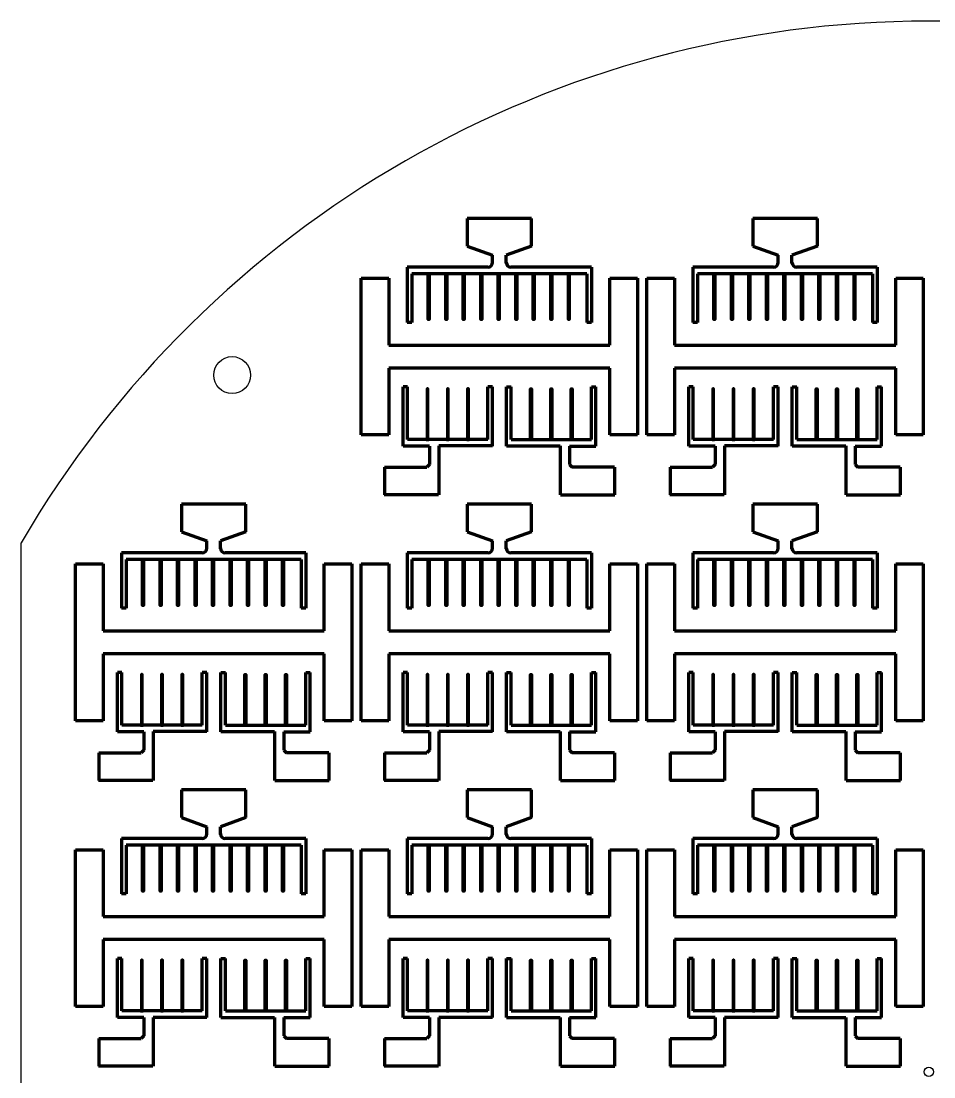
# Model space of a CAD drawing. Header units: millimetres. Extents: x 2372 to 2569, y 1689 to 1917.
# Drawn here: x 2372.4 to 2471.5, y 1802.7 to 1917.3 of the extents above; entities that cross this region are included whole.
import ezdxf

# ---------------------------------------------------------------- set-up
doc = ezdxf.new("R2010")
doc.units = ezdxf.units.MM
doc.layers.add('mask_hole', color=100, linetype='Continuous')
doc.layers.add('mask_outline', color=10, linetype='Continuous')
doc.layers.add('mask_stencil', color=30, linetype='Continuous', lineweight=70)

# ---------------------------------------------------------------- blocks, each defined once
blk = doc.blocks.new('*U339')
at = {"layer": 'mask_stencil'}
blk.add_lwpolyline([(-0.13, -2.85), (0.13, -2.85), (0.05, -2.76), (0.05, 2.65), (-0.05, 2.65), (-0.05, -2.76), (-0.13, -2.85)], dxfattribs=at)
blk = doc.blocks.new('*U340')
at = {"layer": 'mask_stencil', "color": 0, "linetype": 'ByBlock', "lineweight": -2, "transparency": 16777216}
for p in [(0, 0), (2.2, 0), (4.4, 0)]:
    blk.add_blockref('*U339', p, dxfattribs=at)
blk = doc.blocks.new('*U337')
at = {"layer": 'mask_stencil'}
blk.add_lwpolyline([(-0.13, -2.85), (0.13, -2.85), (0.05, -2.76), (0.05, 2.15), (-0.05, 2.15), (-0.05, -2.76), (-0.13, -2.85)], dxfattribs=at)
blk = doc.blocks.new('*U338')
at = {"layer": 'mask_stencil', "color": 0, "linetype": 'ByBlock', "lineweight": -2, "transparency": 16777216}
for p in [(0, 0), (1.9, 0), (3.8, 0), (5.7, 0), (7.6, 0), (9.5, 0), (11.4, 0), (13.3, 0), (15.2, 0)]:
    blk.add_blockref('*U337', p, dxfattribs=at)
blk = doc.blocks.new('*U334')
at = {"layer": 'mask_stencil'}
blk.add_lwpolyline([(-0.13, -2.85), (0.13, -2.85), (0.05, -2.76), (0.05, 2.65), (-0.05, 2.65), (-0.05, -2.76), (-0.13, -2.85)], dxfattribs=at)
blk = doc.blocks.new('*U336')
at = {"layer": 'mask_stencil', "color": 0, "linetype": 'ByBlock', "lineweight": -2, "transparency": 16777216}
for p in [(0, 0), (2.2, 0), (4.4, 0)]:
    blk.add_blockref('*U334', p, dxfattribs=at)
blk = doc.blocks.new('*U346')
at = {"layer": 'mask_stencil'}
blk.add_lwpolyline([(-0.13, -2.85), (0.13, -2.85), (0.05, -2.76), (0.05, 2.65), (-0.05, 2.65), (-0.05, -2.76), (-0.13, -2.85)], dxfattribs=at)
blk = doc.blocks.new('*U347')
at = {"layer": 'mask_stencil', "color": 0, "linetype": 'ByBlock', "lineweight": -2, "transparency": 16777216}
for p in [(0, 0), (2.2, 0), (4.4, 0)]:
    blk.add_blockref('*U346', p, dxfattribs=at)
blk = doc.blocks.new('*U344')
at = {"layer": 'mask_stencil'}
blk.add_lwpolyline([(-0.13, -2.85), (0.13, -2.85), (0.05, -2.76), (0.05, 2.15), (-0.05, 2.15), (-0.05, -2.76), (-0.13, -2.85)], dxfattribs=at)
blk = doc.blocks.new('*U345')
at = {"layer": 'mask_stencil', "color": 0, "linetype": 'ByBlock', "lineweight": -2, "transparency": 16777216}
for p in [(0, 0), (1.9, 0), (3.8, 0), (5.7, 0), (7.6, 0), (9.5, 0), (11.4, 0), (13.3, 0), (15.2, 0)]:
    blk.add_blockref('*U344', p, dxfattribs=at)
blk = doc.blocks.new('*U341')
at = {"layer": 'mask_stencil'}
blk.add_lwpolyline([(-0.13, -2.85), (0.13, -2.85), (0.05, -2.76), (0.05, 2.65), (-0.05, 2.65), (-0.05, -2.76), (-0.13, -2.85)], dxfattribs=at)
blk = doc.blocks.new('*U343')
at = {"layer": 'mask_stencil', "color": 0, "linetype": 'ByBlock', "lineweight": -2, "transparency": 16777216}
for p in [(0, 0), (2.2, 0), (4.4, 0)]:
    blk.add_blockref('*U341', p, dxfattribs=at)
blk = doc.blocks.new('*U353')
at = {"layer": 'mask_stencil'}
blk.add_lwpolyline([(-0.13, -2.85), (0.13, -2.85), (0.05, -2.76), (0.05, 2.65), (-0.05, 2.65), (-0.05, -2.76), (-0.13, -2.85)], dxfattribs=at)
blk = doc.blocks.new('*U354')
at = {"layer": 'mask_stencil', "color": 0, "linetype": 'ByBlock', "lineweight": -2, "transparency": 16777216}
for p in [(0, 0), (2.2, 0), (4.4, 0)]:
    blk.add_blockref('*U353', p, dxfattribs=at)
blk = doc.blocks.new('*U351')
at = {"layer": 'mask_stencil'}
blk.add_lwpolyline([(-0.13, -2.85), (0.13, -2.85), (0.05, -2.76), (0.05, 2.15), (-0.05, 2.15), (-0.05, -2.76), (-0.13, -2.85)], dxfattribs=at)
blk = doc.blocks.new('*U352')
at = {"layer": 'mask_stencil', "color": 0, "linetype": 'ByBlock', "lineweight": -2, "transparency": 16777216}
for p in [(0, 0), (1.9, 0), (3.8, 0), (5.7, 0), (7.6, 0), (9.5, 0), (11.4, 0), (13.3, 0), (15.2, 0)]:
    blk.add_blockref('*U351', p, dxfattribs=at)
blk = doc.blocks.new('*U348')
at = {"layer": 'mask_stencil'}
blk.add_lwpolyline([(-0.13, -2.85), (0.13, -2.85), (0.05, -2.76), (0.05, 2.65), (-0.05, 2.65), (-0.05, -2.76), (-0.13, -2.85)], dxfattribs=at)
blk = doc.blocks.new('*U350')
at = {"layer": 'mask_stencil', "color": 0, "linetype": 'ByBlock', "lineweight": -2, "transparency": 16777216}
for p in [(0, 0), (2.2, 0), (4.4, 0)]:
    blk.add_blockref('*U348', p, dxfattribs=at)
blk = doc.blocks.new('*U360')
at = {"layer": 'mask_stencil'}
blk.add_lwpolyline([(-0.13, -2.85), (0.13, -2.85), (0.05, -2.76), (0.05, 2.65), (-0.05, 2.65), (-0.05, -2.76), (-0.13, -2.85)], dxfattribs=at)
blk = doc.blocks.new('*U361')
at = {"layer": 'mask_stencil', "color": 0, "linetype": 'ByBlock', "lineweight": -2, "transparency": 16777216}
for p in [(0, 0), (2.2, 0), (4.4, 0)]:
    blk.add_blockref('*U360', p, dxfattribs=at)
blk = doc.blocks.new('*U358')
at = {"layer": 'mask_stencil'}
blk.add_lwpolyline([(-0.13, -2.85), (0.13, -2.85), (0.05, -2.76), (0.05, 2.15), (-0.05, 2.15), (-0.05, -2.76), (-0.13, -2.85)], dxfattribs=at)
blk = doc.blocks.new('*U359')
at = {"layer": 'mask_stencil', "color": 0, "linetype": 'ByBlock', "lineweight": -2, "transparency": 16777216}
for p in [(0, 0), (1.9, 0), (3.8, 0), (5.7, 0), (7.6, 0), (9.5, 0), (11.4, 0), (13.3, 0), (15.2, 0)]:
    blk.add_blockref('*U358', p, dxfattribs=at)
blk = doc.blocks.new('*U355')
at = {"layer": 'mask_stencil'}
blk.add_lwpolyline([(-0.13, -2.85), (0.13, -2.85), (0.05, -2.76), (0.05, 2.65), (-0.05, 2.65), (-0.05, -2.76), (-0.13, -2.85)], dxfattribs=at)
blk = doc.blocks.new('*U357')
at = {"layer": 'mask_stencil', "color": 0, "linetype": 'ByBlock', "lineweight": -2, "transparency": 16777216}
for p in [(0, 0), (2.2, 0), (4.4, 0)]:
    blk.add_blockref('*U355', p, dxfattribs=at)
blk = doc.blocks.new('*U367')
at = {"layer": 'mask_stencil'}
blk.add_lwpolyline([(-0.13, -2.85), (0.13, -2.85), (0.05, -2.76), (0.05, 2.65), (-0.05, 2.65), (-0.05, -2.76), (-0.13, -2.85)], dxfattribs=at)
blk = doc.blocks.new('*U368')
at = {"layer": 'mask_stencil', "color": 0, "linetype": 'ByBlock', "lineweight": -2, "transparency": 16777216}
for p in [(0, 0), (2.2, 0), (4.4, 0)]:
    blk.add_blockref('*U367', p, dxfattribs=at)
blk = doc.blocks.new('*U365')
at = {"layer": 'mask_stencil'}
blk.add_lwpolyline([(-0.13, -2.85), (0.13, -2.85), (0.05, -2.76), (0.05, 2.15), (-0.05, 2.15), (-0.05, -2.76), (-0.13, -2.85)], dxfattribs=at)
blk = doc.blocks.new('*U366')
at = {"layer": 'mask_stencil', "color": 0, "linetype": 'ByBlock', "lineweight": -2, "transparency": 16777216}
for p in [(0, 0), (1.9, 0), (3.8, 0), (5.7, 0), (7.6, 0), (9.5, 0), (11.4, 0), (13.3, 0), (15.2, 0)]:
    blk.add_blockref('*U365', p, dxfattribs=at)
blk = doc.blocks.new('*U362')
at = {"layer": 'mask_stencil'}
blk.add_lwpolyline([(-0.13, -2.85), (0.13, -2.85), (0.05, -2.76), (0.05, 2.65), (-0.05, 2.65), (-0.05, -2.76), (-0.13, -2.85)], dxfattribs=at)
blk = doc.blocks.new('*U364')
at = {"layer": 'mask_stencil', "color": 0, "linetype": 'ByBlock', "lineweight": -2, "transparency": 16777216}
for p in [(0, 0), (2.2, 0), (4.4, 0)]:
    blk.add_blockref('*U362', p, dxfattribs=at)
blk = doc.blocks.new('*U374')
at = {"layer": 'mask_stencil'}
blk.add_lwpolyline([(-0.13, -2.85), (0.13, -2.85), (0.05, -2.76), (0.05, 2.65), (-0.05, 2.65), (-0.05, -2.76), (-0.13, -2.85)], dxfattribs=at)
blk = doc.blocks.new('*U375')
at = {"layer": 'mask_stencil', "color": 0, "linetype": 'ByBlock', "lineweight": -2, "transparency": 16777216}
for p in [(0, 0), (2.2, 0), (4.4, 0)]:
    blk.add_blockref('*U374', p, dxfattribs=at)
blk = doc.blocks.new('*U372')
at = {"layer": 'mask_stencil'}
blk.add_lwpolyline([(-0.13, -2.85), (0.13, -2.85), (0.05, -2.76), (0.05, 2.15), (-0.05, 2.15), (-0.05, -2.76), (-0.13, -2.85)], dxfattribs=at)
blk = doc.blocks.new('*U373')
at = {"layer": 'mask_stencil', "color": 0, "linetype": 'ByBlock', "lineweight": -2, "transparency": 16777216}
for p in [(0, 0), (1.9, 0), (3.8, 0), (5.7, 0), (7.6, 0), (9.5, 0), (11.4, 0), (13.3, 0), (15.2, 0)]:
    blk.add_blockref('*U372', p, dxfattribs=at)
blk = doc.blocks.new('*U369')
at = {"layer": 'mask_stencil'}
blk.add_lwpolyline([(-0.13, -2.85), (0.13, -2.85), (0.05, -2.76), (0.05, 2.65), (-0.05, 2.65), (-0.05, -2.76), (-0.13, -2.85)], dxfattribs=at)
blk = doc.blocks.new('*U371')
at = {"layer": 'mask_stencil', "color": 0, "linetype": 'ByBlock', "lineweight": -2, "transparency": 16777216}
for p in [(0, 0), (2.2, 0), (4.4, 0)]:
    blk.add_blockref('*U369', p, dxfattribs=at)
blk = doc.blocks.new('*U388')
at = {"layer": 'mask_stencil'}
blk.add_lwpolyline([(-0.13, -2.85), (0.13, -2.85), (0.05, -2.76), (0.05, 2.65), (-0.05, 2.65), (-0.05, -2.76), (-0.13, -2.85)], dxfattribs=at)
blk = doc.blocks.new('*U389')
at = {"layer": 'mask_stencil', "color": 0, "linetype": 'ByBlock', "lineweight": -2, "transparency": 16777216}
for p in [(0, 0), (2.2, 0), (4.4, 0)]:
    blk.add_blockref('*U388', p, dxfattribs=at)
blk = doc.blocks.new('*U386')
at = {"layer": 'mask_stencil'}
blk.add_lwpolyline([(-0.13, -2.85), (0.13, -2.85), (0.05, -2.76), (0.05, 2.15), (-0.05, 2.15), (-0.05, -2.76), (-0.13, -2.85)], dxfattribs=at)
blk = doc.blocks.new('*U387')
at = {"layer": 'mask_stencil', "color": 0, "linetype": 'ByBlock', "lineweight": -2, "transparency": 16777216}
for p in [(0, 0), (1.9, 0), (3.8, 0), (5.7, 0), (7.6, 0), (9.5, 0), (11.4, 0), (13.3, 0), (15.2, 0)]:
    blk.add_blockref('*U386', p, dxfattribs=at)
blk = doc.blocks.new('*U383')
at = {"layer": 'mask_stencil'}
blk.add_lwpolyline([(-0.13, -2.85), (0.13, -2.85), (0.05, -2.76), (0.05, 2.65), (-0.05, 2.65), (-0.05, -2.76), (-0.13, -2.85)], dxfattribs=at)
blk = doc.blocks.new('*U385')
at = {"layer": 'mask_stencil', "color": 0, "linetype": 'ByBlock', "lineweight": -2, "transparency": 16777216}
for p in [(0, 0), (2.2, 0), (4.4, 0)]:
    blk.add_blockref('*U383', p, dxfattribs=at)
blk = doc.blocks.new('*U395')
at = {"layer": 'mask_stencil'}
blk.add_lwpolyline([(-0.13, -2.85), (0.13, -2.85), (0.05, -2.76), (0.05, 2.65), (-0.05, 2.65), (-0.05, -2.76), (-0.13, -2.85)], dxfattribs=at)
blk = doc.blocks.new('*U396')
at = {"layer": 'mask_stencil', "color": 0, "linetype": 'ByBlock', "lineweight": -2, "transparency": 16777216}
for p in [(0, 0), (2.2, 0), (4.4, 0)]:
    blk.add_blockref('*U395', p, dxfattribs=at)
blk = doc.blocks.new('*U393')
at = {"layer": 'mask_stencil'}
blk.add_lwpolyline([(-0.13, -2.85), (0.13, -2.85), (0.05, -2.76), (0.05, 2.15), (-0.05, 2.15), (-0.05, -2.76), (-0.13, -2.85)], dxfattribs=at)
blk = doc.blocks.new('*U394')
at = {"layer": 'mask_stencil', "color": 0, "linetype": 'ByBlock', "lineweight": -2, "transparency": 16777216}
for p in [(0, 0), (1.9, 0), (3.8, 0), (5.7, 0), (7.6, 0), (9.5, 0), (11.4, 0), (13.3, 0), (15.2, 0)]:
    blk.add_blockref('*U393', p, dxfattribs=at)
blk = doc.blocks.new('*U390')
at = {"layer": 'mask_stencil'}
blk.add_lwpolyline([(-0.13, -2.85), (0.13, -2.85), (0.05, -2.76), (0.05, 2.65), (-0.05, 2.65), (-0.05, -2.76), (-0.13, -2.85)], dxfattribs=at)
blk = doc.blocks.new('*U392')
at = {"layer": 'mask_stencil', "color": 0, "linetype": 'ByBlock', "lineweight": -2, "transparency": 16777216}
for p in [(0, 0), (2.2, 0), (4.4, 0)]:
    blk.add_blockref('*U390', p, dxfattribs=at)

msp = doc.modelspace()

# ---------------------------------------------------------------- linework, layer by layer
at = {"layer": 'mask_hole'}
for centre, radius in [((2395.34, 1878.88), 2), ((2470.94, 1803.28), 0.5)]:
    msp.add_circle(centre, radius, dxfattribs=at)
at = {"layer": 'mask_outline'}
msp.add_line((2372.44, 1745.88), (2372.44, 1860.68), dxfattribs=at)
msp.add_arc((2470.94, 1803.28), 114, 30.2232, 149.7686, dxfattribs=at)
at = {"layer": 'mask_stencil'}
for p, q in [((2427.84, 1895.88), (2420.84, 1895.88)), ((2420.84, 1895.88), (2420.84, 1892.88)), ((2427.84, 1892.88), (2427.84, 1895.88)), ((2458.84, 1895.88), (2451.84, 1895.88)), ((2451.84, 1895.88), (2451.84, 1892.88)), ((2458.84, 1892.88), (2458.84, 1895.88)), ((2420.84, 1892.88), (2423.59, 1891.88)), ((2427.84, 1892.88), (2425.09, 1891.88)), ((2451.84, 1892.88), (2454.59, 1891.88)), ((2458.84, 1892.88), (2456.09, 1891.88)), ((2423.59, 1891.04), (2423.59, 1891.88)), ((2425.09, 1891.03), (2425.09, 1891.88)), ((2454.59, 1891.04), (2454.59, 1891.88)), ((2456.09, 1891.03), (2456.09, 1891.88)), ((2423.09, 1890.59), (2414.34, 1890.59)), ((2414.34, 1890.59), (2414.34, 1884.59)), ((2434.34, 1890.59), (2425.59, 1890.59)), ((2434.34, 1890.59), (2434.34, 1884.58)), ((2454.09, 1890.59), (2445.34, 1890.59)), ((2445.34, 1890.59), (2445.34, 1884.59)), ((2465.34, 1890.59), (2456.59, 1890.59)), ((2465.34, 1890.59), (2465.34, 1884.58)), ((2409.34, 1889.38), (2412.34, 1889.38)), ((2409.34, 1872.38), (2409.34, 1889.38)), ((2412.34, 1889.38), (2412.34, 1882.13)), ((2433.83, 1889.88), (2414.83, 1889.88)), ((2414.83, 1889.88), (2414.83, 1884.59)), ((2433.83, 1889.88), (2433.82, 1884.59)), ((2436.34, 1882.13), (2436.34, 1889.38)), ((2436.34, 1889.38), (2439.34, 1889.38)), ((2439.34, 1889.38), (2439.34, 1872.38)), ((2440.34, 1889.38), (2443.34, 1889.38)), ((2440.34, 1872.38), (2440.34, 1889.38)), ((2443.34, 1889.38), (2443.34, 1882.13)), ((2464.83, 1889.88), (2445.83, 1889.88)), ((2445.83, 1889.88), (2445.83, 1884.59)), ((2464.83, 1889.88), (2464.82, 1884.59)), ((2467.34, 1882.13), (2467.34, 1889.38)), ((2467.34, 1889.38), (2470.34, 1889.38)), ((2470.34, 1889.38), (2470.34, 1872.38)), ((2414.83, 1884.59), (2414.34, 1884.59)), ((2434.34, 1884.58), (2433.82, 1884.58)), ((2445.83, 1884.59), (2445.34, 1884.59)), ((2465.34, 1884.58), (2464.82, 1884.58)), ((2412.34, 1882.13), (2436.34, 1882.13)), ((2443.34, 1882.13), (2467.34, 1882.13)), ((2436.34, 1879.63), (2412.34, 1879.63)), ((2412.34, 1879.63), (2412.34, 1872.38)), ((2436.34, 1872.38), (2436.34, 1879.63)), ((2467.34, 1879.63), (2443.34, 1879.63)), ((2443.34, 1879.63), (2443.34, 1872.38)), ((2467.34, 1872.38), (2467.34, 1879.63)), ((2413.89, 1871.18), (2413.89, 1877.59)), ((2414.38, 1877.59), (2413.89, 1877.59)), ((2414.38, 1871.89), (2414.38, 1877.59)), ((2423.08, 1871.89), (2423.08, 1877.59)), ((2423.58, 1877.59), (2423.08, 1877.59)), ((2423.58, 1871.18), (2423.58, 1877.59)), ((2425.12, 1871.18), (2425.12, 1877.59)), ((2425.12, 1877.59), (2425.62, 1877.59)), ((2425.62, 1871.89), (2425.62, 1877.59)), ((2434.32, 1871.89), (2434.32, 1877.59)), ((2434.32, 1877.59), (2434.81, 1877.59)), ((2434.81, 1871.18), (2434.81, 1877.59)), ((2444.89, 1871.18), (2444.89, 1877.59)), ((2445.38, 1877.59), (2444.89, 1877.59)), ((2445.38, 1871.89), (2445.38, 1877.59)), ((2454.08, 1871.89), (2454.08, 1877.59)), ((2454.58, 1877.59), (2454.08, 1877.59)), ((2454.58, 1871.18), (2454.58, 1877.59)), ((2456.12, 1871.18), (2456.12, 1877.59)), ((2456.12, 1877.59), (2456.62, 1877.59)), ((2456.62, 1871.89), (2456.62, 1877.59)), ((2465.32, 1871.89), (2465.32, 1877.59)), ((2465.32, 1877.59), (2465.81, 1877.59)), ((2465.81, 1871.18), (2465.81, 1877.59)), ((2412.34, 1872.38), (2409.34, 1872.38)), ((2423.08, 1871.89), (2414.38, 1871.89)), ((2425.62, 1871.89), (2434.33, 1871.89)), ((2439.34, 1872.38), (2436.34, 1872.38)), ((2443.34, 1872.38), (2440.34, 1872.38)), ((2454.08, 1871.89), (2445.38, 1871.89)), ((2456.62, 1871.89), (2465.33, 1871.89)), ((2470.34, 1872.38), (2467.34, 1872.38)), ((2416.77, 1871.18), (2413.89, 1871.18)), ((2416.77, 1871.18), (2416.77, 1869.19)), ((2417.77, 1871.19), (2417.77, 1865.88)), ((2423.58, 1871.19), (2417.77, 1871.19)), ((2425.12, 1871.19), (2430.94, 1871.19)), ((2430.94, 1871.19), (2430.94, 1865.88)), ((2431.94, 1871.18), (2431.94, 1869.19)), ((2431.94, 1871.18), (2434.81, 1871.18)), ((2447.77, 1871.18), (2444.89, 1871.18)), ((2447.77, 1871.18), (2447.77, 1869.19)), ((2448.77, 1871.19), (2448.77, 1865.88)), ((2454.58, 1871.19), (2448.77, 1871.19)), ((2456.12, 1871.19), (2461.94, 1871.19)), ((2461.94, 1871.19), (2461.94, 1865.88)), ((2462.94, 1871.18), (2462.94, 1869.19)), ((2462.94, 1871.18), (2465.81, 1871.18)), ((2411.87, 1868.88), (2411.87, 1865.88)), ((2411.87, 1868.88), (2416.48, 1868.88)), ((2416.77, 1869.19), (2416.48, 1868.88)), ((2431.94, 1869.19), (2432.23, 1868.88)), ((2436.84, 1868.88), (2432.23, 1868.88)), ((2436.84, 1868.88), (2436.84, 1865.88)), ((2442.87, 1868.88), (2442.87, 1865.88)), ((2442.87, 1868.88), (2447.48, 1868.88)), ((2447.77, 1869.19), (2447.48, 1868.88)), ((2462.94, 1869.19), (2463.23, 1868.88)), ((2467.84, 1868.88), (2463.23, 1868.88)), ((2467.84, 1868.88), (2467.84, 1865.88)), ((2396.84, 1864.88), (2389.84, 1864.88)), ((2389.84, 1864.88), (2389.84, 1861.88)), ((2396.84, 1861.88), (2396.84, 1864.88)), ((2417.74, 1865.88), (2411.84, 1865.88)), ((2427.84, 1864.88), (2420.84, 1864.88)), ((2420.84, 1864.88), (2420.84, 1861.88)), ((2427.84, 1861.88), (2427.84, 1864.88)), ((2430.97, 1865.88), (2436.87, 1865.88)), ((2448.74, 1865.88), (2442.84, 1865.88)), ((2458.84, 1864.88), (2451.84, 1864.88)), ((2451.84, 1864.88), (2451.84, 1861.88)), ((2458.84, 1861.88), (2458.84, 1864.88)), ((2461.97, 1865.88), (2467.87, 1865.88)), ((2389.84, 1861.88), (2392.59, 1860.88)), ((2396.84, 1861.88), (2394.09, 1860.88)), ((2420.84, 1861.88), (2423.59, 1860.88)), ((2427.84, 1861.88), (2425.09, 1860.88)), ((2451.84, 1861.88), (2454.59, 1860.88)), ((2458.84, 1861.88), (2456.09, 1860.88)), ((2392.59, 1860.04), (2392.59, 1860.88)), ((2394.09, 1860.03), (2394.09, 1860.88)), ((2423.59, 1860.04), (2423.59, 1860.88)), ((2425.09, 1860.03), (2425.09, 1860.88)), ((2454.59, 1860.04), (2454.59, 1860.88)), ((2456.09, 1860.03), (2456.09, 1860.88)), ((2392.09, 1859.59), (2383.34, 1859.59)), ((2383.34, 1859.59), (2383.34, 1853.59)), ((2403.34, 1859.59), (2394.59, 1859.59)), ((2403.34, 1859.59), (2403.34, 1853.58)), ((2423.09, 1859.59), (2414.34, 1859.59)), ((2414.34, 1859.59), (2414.34, 1853.59)), ((2434.34, 1859.59), (2425.59, 1859.59)), ((2434.34, 1859.59), (2434.34, 1853.58)), ((2454.09, 1859.59), (2445.34, 1859.59)), ((2445.34, 1859.59), (2445.34, 1853.59)), ((2465.34, 1859.59), (2456.59, 1859.59)), ((2465.34, 1859.59), (2465.34, 1853.58)), ((2378.34, 1858.38), (2381.34, 1858.38)), ((2378.34, 1841.38), (2378.34, 1858.38)), ((2381.34, 1858.38), (2381.34, 1851.13)), ((2402.83, 1858.88), (2383.83, 1858.88)), ((2383.83, 1858.88), (2383.83, 1853.59)), ((2402.83, 1858.88), (2402.82, 1853.59)), ((2405.34, 1851.13), (2405.34, 1858.38)), ((2405.34, 1858.38), (2408.34, 1858.38)), ((2408.34, 1858.38), (2408.34, 1841.38)), ((2409.34, 1858.38), (2412.34, 1858.38)), ((2409.34, 1841.38), (2409.34, 1858.38)), ((2412.34, 1858.38), (2412.34, 1851.13)), ((2433.83, 1858.88), (2414.83, 1858.88)), ((2414.83, 1858.88), (2414.83, 1853.59)), ((2433.83, 1858.88), (2433.82, 1853.59)), ((2436.34, 1851.13), (2436.34, 1858.38)), ((2436.34, 1858.38), (2439.34, 1858.38)), ((2439.34, 1858.38), (2439.34, 1841.38)), ((2440.34, 1858.38), (2443.34, 1858.38)), ((2440.34, 1841.38), (2440.34, 1858.38)), ((2443.34, 1858.38), (2443.34, 1851.13)), ((2464.83, 1858.88), (2445.83, 1858.88)), ((2445.83, 1858.88), (2445.83, 1853.59)), ((2464.83, 1858.88), (2464.82, 1853.59)), ((2467.34, 1851.13), (2467.34, 1858.38)), ((2467.34, 1858.38), (2470.34, 1858.38)), ((2470.34, 1858.38), (2470.34, 1841.38)), ((2383.83, 1853.59), (2383.34, 1853.59)), ((2403.34, 1853.58), (2402.82, 1853.58)), ((2414.83, 1853.59), (2414.34, 1853.59)), ((2434.34, 1853.58), (2433.82, 1853.58)), ((2445.83, 1853.59), (2445.34, 1853.59)), ((2465.34, 1853.58), (2464.82, 1853.58)), ((2381.34, 1851.13), (2405.34, 1851.13)), ((2412.34, 1851.13), (2436.34, 1851.13)), ((2443.34, 1851.13), (2467.34, 1851.13)), ((2405.34, 1848.63), (2381.34, 1848.63)), ((2381.34, 1848.63), (2381.34, 1841.38)), ((2405.34, 1841.38), (2405.34, 1848.63)), ((2436.34, 1848.63), (2412.34, 1848.63)), ((2412.34, 1848.63), (2412.34, 1841.38)), ((2436.34, 1841.38), (2436.34, 1848.63)), ((2467.34, 1848.63), (2443.34, 1848.63)), ((2443.34, 1848.63), (2443.34, 1841.38)), ((2467.34, 1841.38), (2467.34, 1848.63)), ((2382.89, 1840.18), (2382.89, 1846.59)), ((2383.38, 1846.59), (2382.89, 1846.59)), ((2383.38, 1840.89), (2383.38, 1846.59)), ((2392.08, 1840.89), (2392.08, 1846.59)), ((2392.58, 1846.59), (2392.08, 1846.59)), ((2392.58, 1840.18), (2392.58, 1846.59)), ((2394.12, 1840.18), (2394.12, 1846.59)), ((2394.12, 1846.59), (2394.62, 1846.59)), ((2394.62, 1840.89), (2394.62, 1846.59)), ((2403.32, 1840.89), (2403.32, 1846.59)), ((2403.32, 1846.59), (2403.81, 1846.59)), ((2403.81, 1840.18), (2403.81, 1846.59)), ((2413.89, 1840.18), (2413.89, 1846.59)), ((2414.38, 1846.59), (2413.89, 1846.59)), ((2414.38, 1840.89), (2414.38, 1846.59)), ((2423.08, 1840.89), (2423.08, 1846.59)), ((2423.58, 1846.59), (2423.08, 1846.59)), ((2423.58, 1840.18), (2423.58, 1846.59)), ((2425.12, 1840.18), (2425.12, 1846.59)), ((2425.12, 1846.59), (2425.62, 1846.59)), ((2425.62, 1840.89), (2425.62, 1846.59)), ((2434.32, 1840.89), (2434.32, 1846.59)), ((2434.32, 1846.59), (2434.81, 1846.59)), ((2434.81, 1840.18), (2434.81, 1846.59)), ((2444.89, 1840.18), (2444.89, 1846.59)), ((2445.38, 1846.59), (2444.89, 1846.59)), ((2445.38, 1840.89), (2445.38, 1846.59)), ((2454.08, 1840.89), (2454.08, 1846.59)), ((2454.58, 1846.59), (2454.08, 1846.59)), ((2454.58, 1840.18), (2454.58, 1846.59)), ((2456.12, 1840.18), (2456.12, 1846.59)), ((2456.12, 1846.59), (2456.62, 1846.59)), ((2456.62, 1840.89), (2456.62, 1846.59)), ((2465.32, 1840.89), (2465.32, 1846.59)), ((2465.32, 1846.59), (2465.81, 1846.59)), ((2465.81, 1840.18), (2465.81, 1846.59)), ((2381.34, 1841.38), (2378.34, 1841.38)), ((2392.08, 1840.89), (2383.38, 1840.89)), ((2394.62, 1840.89), (2403.33, 1840.89)), ((2408.34, 1841.38), (2405.34, 1841.38)), ((2412.34, 1841.38), (2409.34, 1841.38)), ((2423.08, 1840.89), (2414.38, 1840.89)), ((2425.62, 1840.89), (2434.33, 1840.89)), ((2439.34, 1841.38), (2436.34, 1841.38)), ((2443.34, 1841.38), (2440.34, 1841.38)), ((2454.08, 1840.89), (2445.38, 1840.89)), ((2456.62, 1840.89), (2465.33, 1840.89)), ((2470.34, 1841.38), (2467.34, 1841.38)), ((2385.77, 1840.18), (2382.89, 1840.18)), ((2385.77, 1840.18), (2385.77, 1838.19)), ((2386.77, 1840.19), (2386.77, 1834.88)), ((2392.58, 1840.19), (2386.77, 1840.19)), ((2394.12, 1840.19), (2399.94, 1840.19)), ((2399.94, 1840.19), (2399.94, 1834.88)), ((2400.94, 1840.18), (2400.94, 1838.19)), ((2400.94, 1840.18), (2403.81, 1840.18)), ((2416.77, 1840.18), (2413.89, 1840.18)), ((2416.77, 1840.18), (2416.77, 1838.19)), ((2417.77, 1840.19), (2417.77, 1834.88)), ((2423.58, 1840.19), (2417.77, 1840.19)), ((2425.12, 1840.19), (2430.94, 1840.19)), ((2430.94, 1840.19), (2430.94, 1834.88)), ((2431.94, 1840.18), (2431.94, 1838.19)), ((2431.94, 1840.18), (2434.81, 1840.18)), ((2447.77, 1840.18), (2444.89, 1840.18)), ((2447.77, 1840.18), (2447.77, 1838.19)), ((2448.77, 1840.19), (2448.77, 1834.88)), ((2454.58, 1840.19), (2448.77, 1840.19)), ((2456.12, 1840.19), (2461.94, 1840.19)), ((2461.94, 1840.19), (2461.94, 1834.88)), ((2462.94, 1840.18), (2462.94, 1838.19)), ((2462.94, 1840.18), (2465.81, 1840.18)), ((2380.87, 1837.88), (2380.87, 1834.88)), ((2380.87, 1837.88), (2385.48, 1837.88)), ((2385.77, 1838.19), (2385.48, 1837.88)), ((2400.94, 1838.19), (2401.23, 1837.88)), ((2405.84, 1837.88), (2401.23, 1837.88)), ((2405.84, 1837.88), (2405.84, 1834.88)), ((2411.87, 1837.88), (2411.87, 1834.88)), ((2411.87, 1837.88), (2416.48, 1837.88)), ((2416.77, 1838.19), (2416.48, 1837.88)), ((2431.94, 1838.19), (2432.23, 1837.88)), ((2436.84, 1837.88), (2432.23, 1837.88)), ((2436.84, 1837.88), (2436.84, 1834.88)), ((2442.87, 1837.88), (2442.87, 1834.88)), ((2442.87, 1837.88), (2447.48, 1837.88)), ((2447.77, 1838.19), (2447.48, 1837.88)), ((2462.94, 1838.19), (2463.23, 1837.88)), ((2467.84, 1837.88), (2463.23, 1837.88)), ((2467.84, 1837.88), (2467.84, 1834.88)), ((2386.74, 1834.88), (2380.84, 1834.88)), ((2399.97, 1834.88), (2405.87, 1834.88)), ((2417.74, 1834.88), (2411.84, 1834.88)), ((2430.97, 1834.88), (2436.87, 1834.88)), ((2448.74, 1834.88), (2442.84, 1834.88)), ((2461.97, 1834.88), (2467.87, 1834.88)), ((2396.84, 1833.88), (2389.84, 1833.88)), ((2389.84, 1833.88), (2389.84, 1830.88)), ((2396.84, 1830.88), (2396.84, 1833.88)), ((2427.84, 1833.88), (2420.84, 1833.88)), ((2420.84, 1833.88), (2420.84, 1830.88)), ((2427.84, 1830.88), (2427.84, 1833.88)), ((2458.84, 1833.88), (2451.84, 1833.88)), ((2451.84, 1833.88), (2451.84, 1830.88)), ((2458.84, 1830.88), (2458.84, 1833.88)), ((2389.84, 1830.88), (2392.59, 1829.88)), ((2396.84, 1830.88), (2394.09, 1829.88)), ((2420.84, 1830.88), (2423.59, 1829.88)), ((2427.84, 1830.88), (2425.09, 1829.88)), ((2451.84, 1830.88), (2454.59, 1829.88)), ((2458.84, 1830.88), (2456.09, 1829.88)), ((2392.59, 1829.04), (2392.59, 1829.88)), ((2394.09, 1829.03), (2394.09, 1829.88)), ((2423.59, 1829.04), (2423.59, 1829.88)), ((2425.09, 1829.03), (2425.09, 1829.88)), ((2454.59, 1829.04), (2454.59, 1829.88)), ((2456.09, 1829.03), (2456.09, 1829.88)), ((2392.09, 1828.59), (2383.34, 1828.59)), ((2383.34, 1828.59), (2383.34, 1822.59)), ((2403.34, 1828.59), (2394.59, 1828.59)), ((2403.34, 1828.59), (2403.34, 1822.58)), ((2423.09, 1828.59), (2414.34, 1828.59)), ((2414.34, 1828.59), (2414.34, 1822.59)), ((2434.34, 1828.59), (2425.59, 1828.59)), ((2434.34, 1828.59), (2434.34, 1822.58)), ((2454.09, 1828.59), (2445.34, 1828.59)), ((2445.34, 1828.59), (2445.34, 1822.59)), ((2465.34, 1828.59), (2456.59, 1828.59)), ((2465.34, 1828.59), (2465.34, 1822.58)), ((2378.34, 1827.38), (2381.34, 1827.38)), ((2378.34, 1810.38), (2378.34, 1827.38)), ((2381.34, 1827.38), (2381.34, 1820.13)), ((2402.83, 1827.88), (2383.83, 1827.88)), ((2383.83, 1827.88), (2383.83, 1822.59)), ((2402.83, 1827.88), (2402.82, 1822.59)), ((2405.34, 1820.13), (2405.34, 1827.38)), ((2405.34, 1827.38), (2408.34, 1827.38)), ((2408.34, 1827.38), (2408.34, 1810.38)), ((2409.34, 1827.38), (2412.34, 1827.38)), ((2409.34, 1810.38), (2409.34, 1827.38)), ((2412.34, 1827.38), (2412.34, 1820.13)), ((2433.83, 1827.88), (2414.83, 1827.88)), ((2414.83, 1827.88), (2414.83, 1822.59)), ((2433.83, 1827.88), (2433.82, 1822.59)), ((2436.34, 1820.13), (2436.34, 1827.38)), ((2436.34, 1827.38), (2439.34, 1827.38)), ((2439.34, 1827.38), (2439.34, 1810.38)), ((2440.34, 1827.38), (2443.34, 1827.38)), ((2440.34, 1810.38), (2440.34, 1827.38)), ((2443.34, 1827.38), (2443.34, 1820.13)), ((2464.83, 1827.88), (2445.83, 1827.88)), ((2445.83, 1827.88), (2445.83, 1822.59)), ((2464.83, 1827.88), (2464.82, 1822.59)), ((2467.34, 1820.13), (2467.34, 1827.38)), ((2467.34, 1827.38), (2470.34, 1827.38)), ((2470.34, 1827.38), (2470.34, 1810.38)), ((2383.83, 1822.59), (2383.34, 1822.59)), ((2403.34, 1822.58), (2402.82, 1822.58)), ((2414.83, 1822.59), (2414.34, 1822.59)), ((2434.34, 1822.58), (2433.82, 1822.58)), ((2445.83, 1822.59), (2445.34, 1822.59)), ((2465.34, 1822.58), (2464.82, 1822.58)), ((2381.34, 1820.13), (2405.34, 1820.13)), ((2412.34, 1820.13), (2436.34, 1820.13)), ((2443.34, 1820.13), (2467.34, 1820.13)), ((2405.34, 1817.63), (2381.34, 1817.63)), ((2381.34, 1817.63), (2381.34, 1810.38)), ((2405.34, 1810.38), (2405.34, 1817.63)), ((2436.34, 1817.63), (2412.34, 1817.63)), ((2412.34, 1817.63), (2412.34, 1810.38)), ((2436.34, 1810.38), (2436.34, 1817.63)), ((2467.34, 1817.63), (2443.34, 1817.63)), ((2443.34, 1817.63), (2443.34, 1810.38)), ((2467.34, 1810.38), (2467.34, 1817.63)), ((2382.89, 1809.18), (2382.89, 1815.59)), ((2383.38, 1815.59), (2382.89, 1815.59)), ((2383.38, 1809.89), (2383.38, 1815.59)), ((2392.08, 1809.89), (2392.08, 1815.59)), ((2392.58, 1815.59), (2392.08, 1815.59)), ((2392.58, 1809.18), (2392.58, 1815.59)), ((2394.12, 1809.18), (2394.12, 1815.59)), ((2394.12, 1815.59), (2394.62, 1815.59)), ((2394.62, 1809.89), (2394.62, 1815.59)), ((2403.32, 1809.89), (2403.32, 1815.59)), ((2403.32, 1815.59), (2403.81, 1815.59)), ((2403.81, 1809.18), (2403.81, 1815.59)), ((2413.89, 1809.18), (2413.89, 1815.59)), ((2414.38, 1815.59), (2413.89, 1815.59)), ((2414.38, 1809.89), (2414.38, 1815.59)), ((2423.08, 1809.89), (2423.08, 1815.59)), ((2423.58, 1815.59), (2423.08, 1815.59)), ((2423.58, 1809.18), (2423.58, 1815.59)), ((2425.12, 1809.18), (2425.12, 1815.59)), ((2425.12, 1815.59), (2425.62, 1815.59)), ((2425.62, 1809.89), (2425.62, 1815.59)), ((2434.32, 1809.89), (2434.32, 1815.59)), ((2434.32, 1815.59), (2434.81, 1815.59)), ((2434.81, 1809.18), (2434.81, 1815.59)), ((2444.89, 1809.18), (2444.89, 1815.59)), ((2445.38, 1815.59), (2444.89, 1815.59)), ((2445.38, 1809.89), (2445.38, 1815.59)), ((2454.08, 1809.89), (2454.08, 1815.59)), ((2454.58, 1815.59), (2454.08, 1815.59)), ((2454.58, 1809.18), (2454.58, 1815.59)), ((2456.12, 1809.18), (2456.12, 1815.59)), ((2456.12, 1815.59), (2456.62, 1815.59)), ((2456.62, 1809.89), (2456.62, 1815.59)), ((2465.32, 1809.89), (2465.32, 1815.59)), ((2465.32, 1815.59), (2465.81, 1815.59)), ((2465.81, 1809.18), (2465.81, 1815.59)), ((2381.34, 1810.38), (2378.34, 1810.38)), ((2392.08, 1809.89), (2383.38, 1809.89)), ((2394.62, 1809.89), (2403.33, 1809.89)), ((2408.34, 1810.38), (2405.34, 1810.38)), ((2412.34, 1810.38), (2409.34, 1810.38)), ((2423.08, 1809.89), (2414.38, 1809.89)), ((2425.62, 1809.89), (2434.33, 1809.89)), ((2439.34, 1810.38), (2436.34, 1810.38)), ((2443.34, 1810.38), (2440.34, 1810.38)), ((2454.08, 1809.89), (2445.38, 1809.89)), ((2456.62, 1809.89), (2465.33, 1809.89)), ((2470.34, 1810.38), (2467.34, 1810.38)), ((2385.77, 1809.18), (2382.89, 1809.18)), ((2385.77, 1809.18), (2385.77, 1807.19)), ((2386.77, 1809.19), (2386.77, 1803.88)), ((2392.58, 1809.19), (2386.77, 1809.19)), ((2394.12, 1809.19), (2399.94, 1809.19)), ((2399.94, 1809.19), (2399.94, 1803.88)), ((2400.94, 1809.18), (2400.94, 1807.19)), ((2400.94, 1809.18), (2403.81, 1809.18)), ((2416.77, 1809.18), (2413.89, 1809.18)), ((2416.77, 1809.18), (2416.77, 1807.19)), ((2417.77, 1809.19), (2417.77, 1803.88)), ((2423.58, 1809.19), (2417.77, 1809.19)), ((2425.12, 1809.19), (2430.94, 1809.19)), ((2430.94, 1809.19), (2430.94, 1803.88)), ((2431.94, 1809.18), (2431.94, 1807.19)), ((2431.94, 1809.18), (2434.81, 1809.18)), ((2447.77, 1809.18), (2444.89, 1809.18)), ((2447.77, 1809.18), (2447.77, 1807.19)), ((2448.77, 1809.19), (2448.77, 1803.88)), ((2454.58, 1809.19), (2448.77, 1809.19)), ((2456.12, 1809.19), (2461.94, 1809.19)), ((2461.94, 1809.19), (2461.94, 1803.88)), ((2462.94, 1809.18), (2462.94, 1807.19)), ((2462.94, 1809.18), (2465.81, 1809.18)), ((2380.87, 1806.88), (2380.87, 1803.88)), ((2380.87, 1806.88), (2385.48, 1806.88)), ((2385.77, 1807.19), (2385.48, 1806.88)), ((2400.94, 1807.19), (2401.23, 1806.88)), ((2405.84, 1806.88), (2401.23, 1806.88)), ((2405.84, 1806.88), (2405.84, 1803.88)), ((2411.87, 1806.88), (2411.87, 1803.88)), ((2411.87, 1806.88), (2416.48, 1806.88)), ((2416.77, 1807.19), (2416.48, 1806.88)), ((2431.94, 1807.19), (2432.23, 1806.88)), ((2436.84, 1806.88), (2432.23, 1806.88)), ((2436.84, 1806.88), (2436.84, 1803.88)), ((2442.87, 1806.88), (2442.87, 1803.88)), ((2442.87, 1806.88), (2447.48, 1806.88)), ((2447.77, 1807.19), (2447.48, 1806.88)), ((2462.94, 1807.19), (2463.23, 1806.88)), ((2467.84, 1806.88), (2463.23, 1806.88)), ((2467.84, 1806.88), (2467.84, 1803.88)), ((2386.74, 1803.88), (2380.84, 1803.88)), ((2399.97, 1803.88), (2405.87, 1803.88)), ((2417.74, 1803.88), (2411.84, 1803.88)), ((2430.97, 1803.88), (2436.87, 1803.88)), ((2448.74, 1803.88), (2442.84, 1803.88)), ((2461.97, 1803.88), (2467.87, 1803.88))]:
    msp.add_line(p, q, dxfattribs=at)
for centre, start, end in [((2423.09, 1891.09), 270, 0), ((2425.59, 1891.09), 180, 270), ((2454.09, 1891.09), 270, 0), ((2456.59, 1891.09), 180, 270), ((2392.09, 1860.09), 270, 0), ((2394.59, 1860.09), 180, 270), ((2423.09, 1860.09), 270, 0), ((2425.59, 1860.09), 180, 270), ((2454.09, 1860.09), 270, 0), ((2456.59, 1860.09), 180, 270), ((2392.09, 1829.09), 270, 0), ((2394.59, 1829.09), 180, 270), ((2423.09, 1829.09), 270, 0), ((2425.59, 1829.09), 180, 270), ((2454.09, 1829.09), 270, 0), ((2456.59, 1829.09), 180, 270)]:
    msp.add_arc(centre, 0.5, start, end, dxfattribs=at)

# ---------------------------------------------------------------- block references
at = {"layer": 'mask_stencil', "xscale": -1, "rotation": 180}
for name, p in [('*U359', (2416.67, 1887.04)), ('*U338', (2447.67, 1887.04)), ('*U387', (2385.67, 1856.04)), ('*U366', (2416.67, 1856.04)), ('*U345', (2447.67, 1856.04)), ('*U394', (2385.67, 1825.04)), ('*U373', (2416.67, 1825.04)), ('*U352', (2447.67, 1825.04))]:
    msp.add_blockref(name, p, dxfattribs=at)
at = {"layer": 'mask_stencil'}
for name, p in [('*U361', (2416.54, 1874.74)), ('*U340', (2447.54, 1874.74)), ('*U389', (2385.54, 1843.74)), ('*U368', (2416.54, 1843.74)), ('*U347', (2447.54, 1843.74)), ('*U396', (2385.54, 1812.74)), ('*U375', (2416.54, 1812.74)), ('*U354', (2447.54, 1812.74))]:
    msp.add_blockref(name, p, dxfattribs=at)
at = {"layer": 'mask_stencil', "xscale": -1}
for name, p in [('*U357', (2432.17, 1874.74)), ('*U336', (2463.17, 1874.74)), ('*U385', (2401.17, 1843.74)), ('*U364', (2432.17, 1843.74)), ('*U343', (2463.17, 1843.74)), ('*U392', (2401.17, 1812.74)), ('*U371', (2432.17, 1812.74)), ('*U350', (2463.17, 1812.74))]:
    msp.add_blockref(name, p, dxfattribs=at)

doc.saveas('drawing.dxf')
